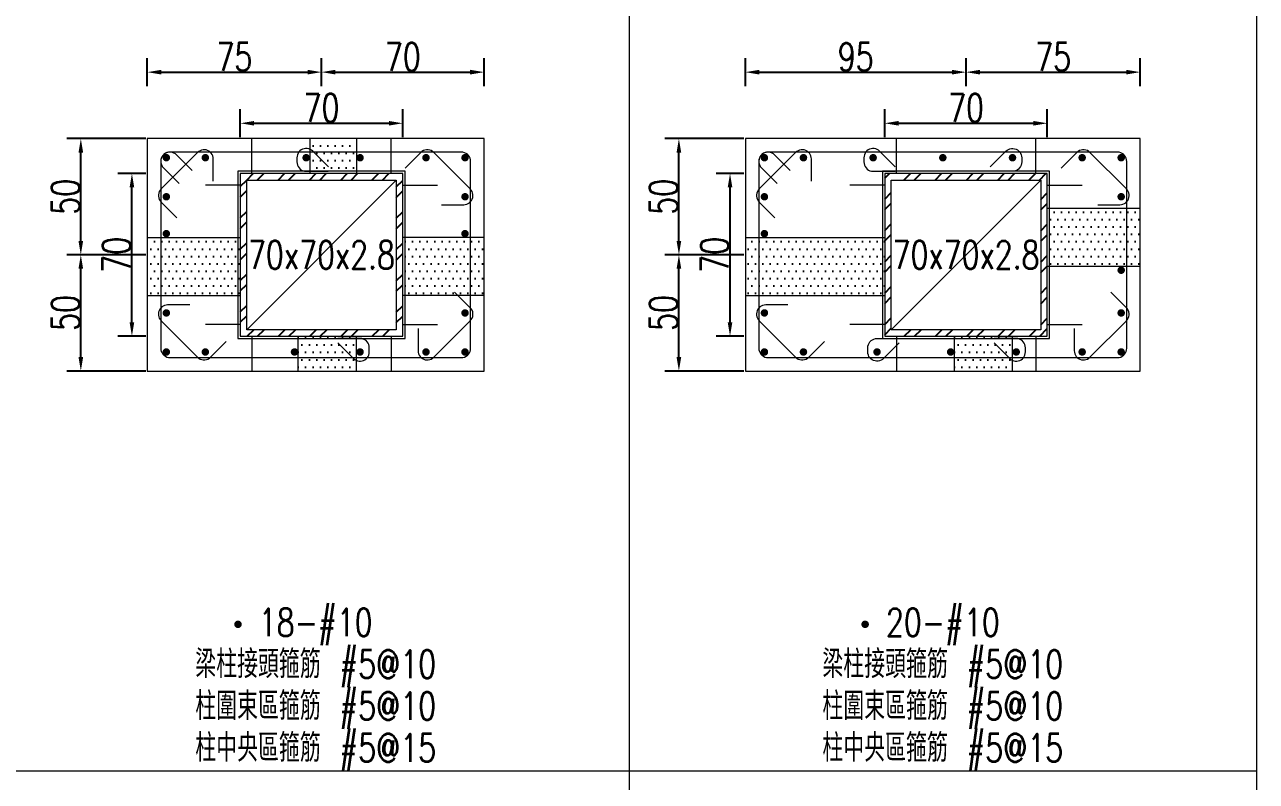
# Model space of a CAD drawing. Header units: millimetres. Extents: x 0 to 3905, y 0 to 8880.
# Drawn here: x 3375 to 3905, y 1231 to 1557 of the extents above; entities that cross this region are included whole.
import ezdxf
from ezdxf.enums import TextEntityAlignment as Align

# ---------------------------------------------------------------- set-up
doc = ezdxf.new("R2010")
doc.units = ezdxf.units.MM
doc.layers.get('DEFPOINTS').update_dxf_attribs({"color": 3})
for name, color, linetype in [('Hatch線', 6, 'Continuous'), ('TC-鋼粱', 132, 'Continuous'), ('主筋斷面', 2, 'Continuous'), ('文字-主筋根數', 7, 'Continuous'), ('文字-剪力筋 中央區', 7, 'Continuous'), ('文字-剪力筋-BC', 7, 'Continuous'), ('文字-剪力筋-圍束區', 7, 'Continuous'), ('文字-輔助字', 7, 'Continuous'), ('柱斷面線', 4, 'Continuous'), ('標註字', 4, 'Continuous'), ('箍筋線', 1, 'Continuous'), ('網格線', 7, 'Continuous'), ('鋼柱', 11, 'Continuous')]:
    doc.layers.add(name, color=color, linetype=linetype)
doc.styles.add('note', font='txt.shx', dxfattribs={"width": 0.75, "height": 12})
doc.styles.add('txt', font='txt.shx', dxfattribs={"height": 0.2, "bigfont": 'chineset.shx'})
doc.dimstyles.new('RCAD_DIM', dxfattribs={"dimtxt": 12, "dimasz": 6, "dimexe": 6, "dimexo": 0.625, "dimtad": 1, "dimdec": 0, "dimdsep": 46, "dimtxsty": 'note', "dimcen": 2.5, "dimclrd": 256, "dimclre": 256, "dimclrt": 256, "dimadec": 0, "dimazin": 0, "dimtfac": 1, "dimtmove": 0, "dimatfit": 3, "dimfxl": 0, "dimtolj": 1, "dimarcsym": 0})

# ---------------------------------------------------------------- blocks, each defined once
blk = doc.blocks.new('*D1884')
at = {"layer": 'DEFPOINTS', "color": 0}
for p in [(3537.5, 1514.62), (3467.5, 1508), (3537.5, 1508)]:
    blk.add_point(p, dxfattribs=at)
at = {"layer": '標註字', "lineweight": -2}
for p, q in [((3467.5, 1508.62), (3467.5, 1520.62)), ((3537.5, 1508.62), (3537.5, 1520.62)), ((3473.5, 1514.62), (3531.5, 1514.62))]:
    blk.add_line(p, q, dxfattribs=at)
at = {"layer": '標註字'}
for points in [[(3473.5, 1515.62), (3473.5, 1513.62), (3467.5, 1514.62)], [(3531.5, 1513.62), (3531.5, 1515.62), (3537.5, 1514.62)]]:
    blk.add_solid(points, dxfattribs=at)
at = {"layer": '標註字', "insert": (3502.5, 1521.25), "char_height": 12, "attachment_point": 5, "style": 'note'}
blk.add_mtext('\\A1;70', dxfattribs=at)
blk = doc.blocks.new('*D1885')
at = {"layer": 'DEFPOINTS', "color": 0}
for p in [(3420.88, 1493), (3427.5, 1493), (3427.5, 1423)]:
    blk.add_point(p, dxfattribs=at)
at = {"layer": '標註字', "lineweight": -2}
for p, q in [((3426.88, 1493), (3414.88, 1493)), ((3420.88, 1429), (3420.88, 1487)), ((3426.88, 1423), (3414.88, 1423))]:
    blk.add_line(p, q, dxfattribs=at)
at = {"layer": '標註字'}
for points in [[(3421.88, 1487), (3419.88, 1487), (3420.88, 1493)], [(3419.88, 1429), (3421.88, 1429), (3420.88, 1423)]]:
    blk.add_solid(points, dxfattribs=at)
at = {"layer": '標註字', "insert": (3414.25, 1458), "char_height": 12, "attachment_point": 5, "rotation": 90, "style": 'note'}
blk.add_mtext('\\A1;70', dxfattribs=at)
blk = doc.blocks.new('*D1886')
at = {"layer": 'DEFPOINTS', "color": 0}
for p in [(3502.5, 1536.62), (3427.5, 1530), (3502.5, 1530)]:
    blk.add_point(p, dxfattribs=at)
at = {"layer": '標註字', "lineweight": -2}
for p, q in [((3427.5, 1530.62), (3427.5, 1542.62)), ((3502.5, 1530.62), (3502.5, 1542.62)), ((3433.5, 1536.62), (3496.5, 1536.62))]:
    blk.add_line(p, q, dxfattribs=at)
at = {"layer": '標註字'}
for points in [[(3433.5, 1537.62), (3433.5, 1535.62), (3427.5, 1536.62)], [(3496.5, 1535.62), (3496.5, 1537.62), (3502.5, 1536.62)]]:
    blk.add_solid(points, dxfattribs=at)
at = {"layer": '標註字', "insert": (3465, 1543.25), "char_height": 12, "attachment_point": 5, "style": 'note'}
blk.add_mtext('\\A1;75', dxfattribs=at)
blk = doc.blocks.new('*D1887')
at = {"layer": 'DEFPOINTS', "color": 0}
for p in [(3572.5, 1536.62), (3502.5, 1530), (3572.5, 1530)]:
    blk.add_point(p, dxfattribs=at)
at = {"layer": '標註字', "lineweight": -2}
for p, q in [((3502.5, 1530.62), (3502.5, 1542.62)), ((3572.5, 1530.62), (3572.5, 1542.62)), ((3508.5, 1536.62), (3566.5, 1536.62))]:
    blk.add_line(p, q, dxfattribs=at)
at = {"layer": '標註字'}
for points in [[(3508.5, 1537.62), (3508.5, 1535.62), (3502.5, 1536.62)], [(3566.5, 1535.62), (3566.5, 1537.62), (3572.5, 1536.62)]]:
    blk.add_solid(points, dxfattribs=at)
at = {"layer": '標註字', "insert": (3537.5, 1543.25), "char_height": 12, "attachment_point": 5, "style": 'note'}
blk.add_mtext('\\A1;70', dxfattribs=at)
blk = doc.blocks.new('*D1888')
at = {"layer": 'DEFPOINTS', "color": 0}
for p in [(3398.88, 1458), (3427.5, 1458), (3427.5, 1408)]:
    blk.add_point(p, dxfattribs=at)
at = {"layer": '標註字', "lineweight": -2}
for p, q in [((3426.88, 1458), (3392.88, 1458)), ((3398.88, 1414), (3398.88, 1452)), ((3426.88, 1408), (3392.88, 1408))]:
    blk.add_line(p, q, dxfattribs=at)
at = {"layer": '標註字'}
for points in [[(3399.88, 1452), (3397.88, 1452), (3398.88, 1458)], [(3397.88, 1414), (3399.88, 1414), (3398.88, 1408)]]:
    blk.add_solid(points, dxfattribs=at)
at = {"layer": '標註字', "insert": (3392.25, 1433), "char_height": 12, "attachment_point": 5, "rotation": 90, "style": 'note'}
blk.add_mtext('\\A1;50', dxfattribs=at)
blk = doc.blocks.new('*D1889')
at = {"layer": 'DEFPOINTS', "color": 0}
for p in [(3398.88, 1508), (3427.5, 1508), (3427.5, 1458)]:
    blk.add_point(p, dxfattribs=at)
at = {"layer": '標註字', "lineweight": -2}
for p, q in [((3426.88, 1508), (3392.88, 1508)), ((3398.88, 1464), (3398.88, 1502)), ((3426.88, 1458), (3392.88, 1458))]:
    blk.add_line(p, q, dxfattribs=at)
at = {"layer": '標註字'}
for points in [[(3399.88, 1502), (3397.88, 1502), (3398.88, 1508)], [(3397.88, 1464), (3399.88, 1464), (3398.88, 1458)]]:
    blk.add_solid(points, dxfattribs=at)
at = {"layer": '標註字', "insert": (3392.25, 1483), "char_height": 12, "attachment_point": 5, "rotation": 90, "style": 'note'}
blk.add_mtext('\\A1;50', dxfattribs=at)
blk = doc.blocks.new('Circle_Filled')
at = {"const_width": 0.5}
blk.add_lwpolyline([(-0.25, 0, 1), (0.25, 0, 1)], format="xyb", close=True, dxfattribs=at)
blk = doc.blocks.new('*D2016')
at = {"layer": 'DEFPOINTS', "color": 0}
for p in [(3815, 1514.62), (3745, 1508), (3815, 1508)]:
    blk.add_point(p, dxfattribs=at)
at = {"layer": '標註字', "lineweight": -2}
for p, q in [((3745, 1508.62), (3745, 1520.62)), ((3815, 1508.62), (3815, 1520.62)), ((3751, 1514.62), (3809, 1514.62))]:
    blk.add_line(p, q, dxfattribs=at)
at = {"layer": '標註字'}
for points in [[(3751, 1515.62), (3751, 1513.62), (3745, 1514.62)], [(3809, 1513.62), (3809, 1515.62), (3815, 1514.62)]]:
    blk.add_solid(points, dxfattribs=at)
at = {"layer": '標註字', "insert": (3780, 1521.25), "char_height": 12, "attachment_point": 5, "style": 'note'}
blk.add_mtext('\\A1;70', dxfattribs=at)
blk = doc.blocks.new('*D2017')
at = {"layer": 'DEFPOINTS', "color": 0}
for p in [(3678.38, 1493), (3685, 1493), (3685, 1423)]:
    blk.add_point(p, dxfattribs=at)
at = {"layer": '標註字', "lineweight": -2}
for p, q in [((3684.38, 1493), (3672.38, 1493)), ((3678.38, 1429), (3678.38, 1487)), ((3684.38, 1423), (3672.38, 1423))]:
    blk.add_line(p, q, dxfattribs=at)
at = {"layer": '標註字'}
for points in [[(3679.38, 1487), (3677.38, 1487), (3678.38, 1493)], [(3677.38, 1429), (3679.38, 1429), (3678.38, 1423)]]:
    blk.add_solid(points, dxfattribs=at)
at = {"layer": '標註字', "insert": (3671.75, 1458), "char_height": 12, "attachment_point": 5, "rotation": 90, "style": 'note'}
blk.add_mtext('\\A1;70', dxfattribs=at)
blk = doc.blocks.new('*D2018')
at = {"layer": 'DEFPOINTS', "color": 0}
for p in [(3780, 1536.62), (3685, 1530), (3780, 1530)]:
    blk.add_point(p, dxfattribs=at)
at = {"layer": '標註字', "lineweight": -2}
for p, q in [((3685, 1530.62), (3685, 1542.62)), ((3780, 1530.62), (3780, 1542.62)), ((3691, 1536.62), (3774, 1536.62))]:
    blk.add_line(p, q, dxfattribs=at)
at = {"layer": '標註字'}
for points in [[(3691, 1537.62), (3691, 1535.62), (3685, 1536.62)], [(3774, 1535.62), (3774, 1537.62), (3780, 1536.62)]]:
    blk.add_solid(points, dxfattribs=at)
at = {"layer": '標註字', "insert": (3732.5, 1543.25), "char_height": 12, "attachment_point": 5, "style": 'note'}
blk.add_mtext('\\A1;95', dxfattribs=at)
blk = doc.blocks.new('*D2019')
at = {"layer": 'DEFPOINTS', "color": 0}
for p in [(3855, 1536.62), (3780, 1530), (3855, 1530)]:
    blk.add_point(p, dxfattribs=at)
at = {"layer": '標註字', "lineweight": -2}
for p, q in [((3780, 1530.62), (3780, 1542.62)), ((3855, 1530.62), (3855, 1542.62)), ((3786, 1536.62), (3849, 1536.62))]:
    blk.add_line(p, q, dxfattribs=at)
at = {"layer": '標註字'}
for points in [[(3786, 1537.62), (3786, 1535.62), (3780, 1536.62)], [(3849, 1535.62), (3849, 1537.62), (3855, 1536.62)]]:
    blk.add_solid(points, dxfattribs=at)
at = {"layer": '標註字', "insert": (3817.5, 1543.25), "char_height": 12, "attachment_point": 5, "style": 'note'}
blk.add_mtext('\\A1;75', dxfattribs=at)
blk = doc.blocks.new('*D2020')
at = {"layer": 'DEFPOINTS', "color": 0}
for p in [(3656.38, 1458), (3685, 1458), (3685, 1408)]:
    blk.add_point(p, dxfattribs=at)
at = {"layer": '標註字', "lineweight": -2}
for p, q in [((3684.38, 1458), (3650.38, 1458)), ((3656.38, 1414), (3656.38, 1452)), ((3684.38, 1408), (3650.38, 1408))]:
    blk.add_line(p, q, dxfattribs=at)
at = {"layer": '標註字'}
for points in [[(3657.38, 1452), (3655.38, 1452), (3656.38, 1458)], [(3655.38, 1414), (3657.38, 1414), (3656.38, 1408)]]:
    blk.add_solid(points, dxfattribs=at)
at = {"layer": '標註字', "insert": (3649.75, 1433), "char_height": 12, "attachment_point": 5, "rotation": 90, "style": 'note'}
blk.add_mtext('\\A1;50', dxfattribs=at)
blk = doc.blocks.new('*D2021')
at = {"layer": 'DEFPOINTS', "color": 0}
for p in [(3656.38, 1508), (3685, 1508), (3685, 1458)]:
    blk.add_point(p, dxfattribs=at)
at = {"layer": '標註字', "lineweight": -2}
for p, q in [((3684.38, 1508), (3650.38, 1508)), ((3656.38, 1464), (3656.38, 1502)), ((3684.38, 1458), (3650.38, 1458))]:
    blk.add_line(p, q, dxfattribs=at)
at = {"layer": '標註字'}
for points in [[(3657.38, 1502), (3655.38, 1502), (3656.38, 1508)], [(3655.38, 1464), (3657.38, 1464), (3656.38, 1458)]]:
    blk.add_solid(points, dxfattribs=at)
at = {"layer": '標註字', "insert": (3649.75, 1483), "char_height": 12, "attachment_point": 5, "rotation": 90, "style": 'note'}
blk.add_mtext('\\A1;50', dxfattribs=at)

msp = doc.modelspace()

# ---------------------------------------------------------------- hatches: boundary and pattern name
at = {"layer": 'Hatch線'}
h = msp.add_hatch(dxfattribs=at)
h.set_pattern_fill('ANSI32', color=256, style=0)
h.paths.add_polyline_path([(3467.5, 1423), (3537.5, 1423), (3537.5, 1493), (3467.5, 1493)], flags=17)
h.paths.add_polyline_path([(3470.3, 1425.8), (3470.3, 1490.2), (3534.7, 1490.2), (3534.7, 1425.8)])
h = msp.add_hatch(dxfattribs=at)
h.set_pattern_fill('ANSI32', color=256, style=0)
h.paths.add_polyline_path([(3745, 1423), (3815, 1423), (3815, 1493), (3745, 1493)], flags=17)
h.paths.add_polyline_path([(3747.8, 1425.8), (3747.8, 1490.2), (3812.2, 1490.2), (3812.2, 1425.8)])
at = {"layer": 'TC-鋼粱'}
h = msp.add_hatch(dxfattribs=at)
h.set_pattern_fill('DOTS', color=256, scale=2, style=0)
h.paths.add_polyline_path([(3517.5, 1508), (3497.5, 1508), (3497.5, 1493), (3517.5, 1493)], flags=17)
h = msp.add_hatch(dxfattribs=at)
h.set_pattern_fill('DOTS', color=256, scale=2, style=0)
h.paths.add_polyline_path([(3855, 1453), (3855, 1478), (3815, 1478), (3815, 1453)], flags=17)
h = msp.add_hatch(dxfattribs=at)
h.set_pattern_fill('DOTS', color=256, scale=2, style=0)
h.paths.add_polyline_path([(3427.5, 1465.5), (3427.5, 1440.5), (3467.5, 1440.5), (3467.5, 1465.5)], flags=17)
h = msp.add_hatch(dxfattribs=at)
h.set_pattern_fill('DOTS', color=256, scale=2, style=0)
h.paths.add_polyline_path([(3572.5, 1440.5), (3572.5, 1465.5), (3537.5, 1465.5), (3537.5, 1440.5)], flags=17)
h = msp.add_hatch(dxfattribs=at)
h.set_pattern_fill('DOTS', color=256, scale=2, style=0)
h.paths.add_polyline_path([(3685, 1465.5), (3685, 1440.5), (3745, 1440.5), (3745, 1465.5)], flags=17)
h = msp.add_hatch(dxfattribs=at)
h.set_pattern_fill('DOTS', color=256, scale=2, style=0)
h.paths.add_polyline_path([(3492.5, 1408), (3517.5, 1408), (3517.5, 1423), (3492.5, 1423)], flags=17)
h = msp.add_hatch(dxfattribs=at)
h.set_pattern_fill('DOTS', color=256, scale=2, style=0)
h.paths.add_polyline_path([(3775, 1408), (3800, 1408), (3800, 1423), (3775, 1423)], flags=17)

# ---------------------------------------------------------------- linework, layer by layer
at = {"layer": 'DEFPOINTS', "lineweight": 5}
for points in [[(3472.5, 1493), (3472.5, 1508)], [(3532.5, 1493), (3532.5, 1508)], [(3750, 1493), (3750, 1508)], [(3810, 1493), (3810, 1508)], [(3467.5, 1422), (3538.5, 1422), (3538.5, 1494), (3466.5, 1494), (3466.5, 1422), (3467.5, 1422)], [(3470.3, 1425.8), (3534.7, 1490.2)], [(3745, 1422), (3816, 1422), (3816, 1494), (3744, 1494), (3744, 1422), (3745, 1422)], [(3747.8, 1425.8), (3812.2, 1490.2)], [(3467.5, 1488), (3452.5, 1488)], [(3537.5, 1488), (3552.5, 1488)], [(3745, 1488), (3730, 1488)], [(3815, 1488), (3830, 1488)], [(3467.5, 1428), (3452.5, 1428)], [(3537.5, 1428), (3552.5, 1428)], [(3745, 1428), (3730, 1428)], [(3815, 1428), (3830, 1428)], [(3472.5, 1423), (3472.5, 1408)], [(3532.5, 1423), (3532.5, 1408)], [(3750, 1423), (3750, 1408)], [(3810, 1423), (3810, 1408)]]:
    msp.add_lwpolyline(points, dxfattribs=at)
at = {"layer": 'TC-鋼粱', "lineweight": 5}
for points in [[(3497.5, 1508), (3497.5, 1493)], [(3517.5, 1508), (3517.5, 1493)], [(3855, 1478), (3815, 1478)], [(3427.5, 1465.5), (3467.5, 1465.5)], [(3572.5, 1465.5), (3537.5, 1465.5)], [(3685, 1465.5), (3745, 1465.5)], [(3855, 1453), (3815, 1453)], [(3427.5, 1440.5), (3467.5, 1440.5)], [(3572.5, 1440.5), (3537.5, 1440.5)], [(3685, 1440.5), (3745, 1440.5)], [(3492.5, 1408), (3492.5, 1423)], [(3517.5, 1408), (3517.5, 1423)], [(3775, 1408), (3775, 1423)], [(3800, 1408), (3800, 1423)]]:
    msp.add_lwpolyline(points, dxfattribs=at)
at = {"layer": '柱斷面線', "lineweight": 5}
for points in [[(3427.5, 1408), (3572.5, 1408), (3572.5, 1508), (3427.5, 1508), (3427.5, 1408)], [(3685, 1408), (3855, 1408), (3855, 1508), (3685, 1508), (3685, 1408)]]:
    msp.add_lwpolyline(points, dxfattribs=at)
at = {"layer": '箍筋線', "lineweight": 5}
for points in [[(3455.93, 1489.71), (3455.93, 1499.25), (3455.87, 1499.92), (3455.7, 1500.56), (3455.43, 1501.17), (3455.06, 1501.73), (3454.6, 1502.22), (3454.07, 1502.62), (3453.47, 1502.92), (3452.84, 1503.13), (3452.17, 1503.22), (3451.51, 1503.2), (3450.85, 1503.07), (3450.23, 1502.83), (3449.65, 1502.49), (3449.14, 1502.06), (3433.44, 1486.36), (3432.99, 1485.83), (3432.65, 1485.23), (3432.41, 1484.58), (3432.29, 1483.89), (3432.29, 1483.2), (3432.41, 1482.52), (3432.65, 1481.87), (3432.99, 1481.27), (3433.44, 1480.74), (3440.18, 1473.99)], [(3446.83, 1494.29), (3440.08, 1501.04), (3439.57, 1501.47), (3438.99, 1501.81), (3438.37, 1502.05), (3437.72, 1502.18), (3437.05, 1502.2), (3436.39, 1502.11), (3435.75, 1501.9), (3435.16, 1501.6), (3434.62, 1501.19), (3434.16, 1500.71), (3433.79, 1500.15), (3433.52, 1499.54), (3433.35, 1498.9), (3433.29, 1498.23), (3433.29, 1417.77), (3433.36, 1417.08), (3433.53, 1416.41), (3433.83, 1415.78), (3434.22, 1415.21), (3434.71, 1414.72), (3435.28, 1414.33), (3435.91, 1414.03), (3436.58, 1413.86), (3437.27, 1413.79), (3562.73, 1413.79), (3563.42, 1413.86), (3564.09, 1414.03), (3564.72, 1414.33), (3565.29, 1414.72), (3565.78, 1415.21), (3566.17, 1415.78), (3566.47, 1416.41), (3566.64, 1417.08), (3566.71, 1417.77), (3566.71, 1498.23), (3566.64, 1498.92), (3566.47, 1499.59), (3566.17, 1500.22), (3565.78, 1500.79), (3565.29, 1501.28), (3564.72, 1501.67), (3564.09, 1501.97), (3563.42, 1502.14), (3562.73, 1502.21), (3437.27, 1502.21), (3436.6, 1502.15), (3435.96, 1501.98), (3435.35, 1501.71), (3434.79, 1501.34), (3434.31, 1500.88), (3433.9, 1500.34), (3433.6, 1499.75), (3433.39, 1499.11), (3433.3, 1498.45), (3433.32, 1497.78), (3433.45, 1497.13), (3433.69, 1496.51), (3434.03, 1495.93), (3434.46, 1495.42), (3441.21, 1488.67)], [(3505.45, 1495.86), (3498.7, 1502.61), (3498.19, 1503.04), (3497.62, 1503.38), (3496.99, 1503.62), (3496.34, 1503.75), (3495.67, 1503.77), (3495.01, 1503.68), (3494.37, 1503.47), (3493.78, 1503.17), (3493.24, 1502.77), (3492.78, 1502.28), (3492.41, 1501.72), (3492.14, 1501.11), (3491.97, 1500.47), (3491.92, 1499.8), (3491.92, 1497.96), (3491.98, 1497.27), (3492.15, 1496.6), (3492.45, 1495.97), (3492.84, 1495.4), (3493.33, 1494.91), (3493.9, 1494.51), (3494.53, 1494.22), (3495.2, 1494.04), (3495.89, 1493.98), (3505.43, 1493.98)], [(3554.21, 1479.57), (3563.75, 1479.57), (3564.42, 1479.63), (3565.06, 1479.8), (3565.67, 1480.07), (3566.23, 1480.44), (3566.72, 1480.9), (3567.12, 1481.43), (3567.42, 1482.03), (3567.63, 1482.66), (3567.72, 1483.33), (3567.7, 1483.99), (3567.57, 1484.65), (3567.33, 1485.27), (3566.99, 1485.85), (3566.56, 1486.36), (3550.86, 1502.06), (3550.33, 1502.51), (3549.73, 1502.85), (3549.08, 1503.09), (3548.39, 1503.21), (3547.7, 1503.21), (3547.02, 1503.09), (3546.37, 1502.85), (3545.77, 1502.51), (3545.24, 1502.06), (3538.49, 1495.32)], [(3713.43, 1489.71), (3713.43, 1499.25), (3713.37, 1499.92), (3713.2, 1500.56), (3712.93, 1501.17), (3712.56, 1501.73), (3712.1, 1502.22), (3711.57, 1502.62), (3710.97, 1502.92), (3710.34, 1503.13), (3709.67, 1503.22), (3709.01, 1503.2), (3708.35, 1503.07), (3707.73, 1502.83), (3707.15, 1502.49), (3706.64, 1502.06), (3690.94, 1486.36), (3690.49, 1485.83), (3690.15, 1485.23), (3689.91, 1484.58), (3689.79, 1483.89), (3689.79, 1483.2), (3689.91, 1482.52), (3690.15, 1481.87), (3690.49, 1481.27), (3690.94, 1480.74), (3697.68, 1473.99)], [(3704.33, 1494.29), (3697.58, 1501.04), (3697.07, 1501.47), (3696.49, 1501.81), (3695.87, 1502.05), (3695.22, 1502.18), (3694.55, 1502.2), (3693.89, 1502.11), (3693.25, 1501.9), (3692.66, 1501.6), (3692.12, 1501.19), (3691.66, 1500.71), (3691.29, 1500.15), (3691.02, 1499.54), (3690.85, 1498.9), (3690.79, 1498.23), (3690.79, 1417.77), (3690.86, 1417.08), (3691.03, 1416.41), (3691.33, 1415.78), (3691.72, 1415.21), (3692.21, 1414.72), (3692.78, 1414.33), (3693.41, 1414.03), (3694.08, 1413.86), (3694.77, 1413.79), (3845.23, 1413.79), (3845.92, 1413.86), (3846.59, 1414.03), (3847.22, 1414.33), (3847.79, 1414.72), (3848.28, 1415.21), (3848.67, 1415.78), (3848.97, 1416.41), (3849.14, 1417.08), (3849.21, 1417.77), (3849.21, 1498.23), (3849.14, 1498.92), (3848.97, 1499.59), (3848.67, 1500.22), (3848.28, 1500.79), (3847.79, 1501.28), (3847.22, 1501.67), (3846.59, 1501.97), (3845.92, 1502.14), (3845.23, 1502.21), (3694.77, 1502.21), (3694.1, 1502.15), (3693.46, 1501.98), (3692.85, 1501.71), (3692.29, 1501.34), (3691.81, 1500.88), (3691.4, 1500.34), (3691.1, 1499.75), (3690.89, 1499.11), (3690.8, 1498.45), (3690.82, 1497.78), (3690.95, 1497.13), (3691.19, 1496.51), (3691.53, 1495.93), (3691.96, 1495.42), (3698.71, 1488.67)], [(3749.56, 1495.86), (3742.81, 1502.61), (3742.3, 1503.04), (3741.73, 1503.38), (3741.1, 1503.62), (3740.45, 1503.75), (3739.78, 1503.77), (3739.12, 1503.68), (3738.48, 1503.47), (3737.89, 1503.17), (3737.35, 1502.77), (3736.89, 1502.28), (3736.52, 1501.72), (3736.25, 1501.11), (3736.08, 1500.47), (3736.03, 1499.8), (3736.03, 1497.96), (3736.09, 1497.27), (3736.26, 1496.6), (3736.56, 1495.97), (3736.95, 1495.4), (3737.44, 1494.91), (3738.01, 1494.51), (3738.64, 1494.22), (3739.31, 1494.04), (3740, 1493.98), (3749.54, 1493.98)], [(3790.44, 1495.86), (3797.19, 1502.61), (3797.7, 1503.04), (3798.27, 1503.38), (3798.9, 1503.62), (3799.55, 1503.75), (3800.22, 1503.77), (3800.88, 1503.68), (3801.52, 1503.47), (3802.11, 1503.17), (3802.65, 1502.77), (3803.11, 1502.28), (3803.48, 1501.72), (3803.75, 1501.11), (3803.92, 1500.47), (3803.97, 1499.8), (3803.97, 1497.96), (3803.91, 1497.27), (3803.74, 1496.6), (3803.44, 1495.97), (3803.05, 1495.4), (3802.56, 1494.91), (3801.99, 1494.51), (3801.36, 1494.22), (3800.69, 1494.04), (3800, 1493.98), (3790.46, 1493.98)], [(3836.71, 1479.57), (3846.25, 1479.57), (3846.92, 1479.63), (3847.56, 1479.8), (3848.17, 1480.07), (3848.73, 1480.44), (3849.22, 1480.9), (3849.62, 1481.43), (3849.92, 1482.03), (3850.13, 1482.66), (3850.22, 1483.33), (3850.2, 1483.99), (3850.07, 1484.65), (3849.83, 1485.27), (3849.49, 1485.85), (3849.06, 1486.36), (3833.36, 1502.06), (3832.83, 1502.51), (3832.23, 1502.85), (3831.58, 1503.09), (3830.89, 1503.21), (3830.2, 1503.21), (3829.52, 1503.09), (3828.87, 1502.85), (3828.27, 1502.51), (3827.74, 1502.06), (3820.99, 1495.32)], [(3544.07, 1426.29), (3544.07, 1416.75), (3544.13, 1416.08), (3544.3, 1415.44), (3544.57, 1414.83), (3544.94, 1414.27), (3545.4, 1413.78), (3545.93, 1413.38), (3546.53, 1413.08), (3547.16, 1412.87), (3547.83, 1412.78), (3548.49, 1412.8), (3549.15, 1412.93), (3549.77, 1413.17), (3550.35, 1413.51), (3550.86, 1413.94), (3566.56, 1429.64), (3567.01, 1430.17), (3567.35, 1430.77), (3567.59, 1431.42), (3567.71, 1432.11), (3567.71, 1432.8), (3567.59, 1433.48), (3567.35, 1434.13), (3567.01, 1434.73), (3566.56, 1435.26), (3559.82, 1442.01)], [(3826.57, 1426.29), (3826.57, 1416.75), (3826.63, 1416.08), (3826.8, 1415.44), (3827.07, 1414.83), (3827.44, 1414.27), (3827.9, 1413.78), (3828.43, 1413.38), (3829.03, 1413.08), (3829.66, 1412.87), (3830.33, 1412.78), (3830.99, 1412.8), (3831.65, 1412.93), (3832.27, 1413.17), (3832.85, 1413.51), (3833.36, 1413.94), (3849.06, 1429.64), (3849.51, 1430.17), (3849.85, 1430.77), (3850.09, 1431.42), (3850.21, 1432.11), (3850.21, 1432.8), (3850.09, 1433.48), (3849.85, 1434.13), (3849.51, 1434.73), (3849.06, 1435.26), (3842.32, 1442.01)], [(3445.79, 1436.43), (3436.25, 1436.43), (3435.58, 1436.37), (3434.94, 1436.2), (3434.33, 1435.93), (3433.77, 1435.56), (3433.28, 1435.1), (3432.88, 1434.57), (3432.58, 1433.97), (3432.37, 1433.34), (3432.28, 1432.67), (3432.3, 1432.01), (3432.43, 1431.35), (3432.67, 1430.73), (3433.01, 1430.15), (3433.44, 1429.64), (3449.14, 1413.94), (3449.67, 1413.49), (3450.27, 1413.15), (3450.92, 1412.91), (3451.61, 1412.79), (3452.3, 1412.79), (3452.98, 1412.91), (3453.63, 1413.15), (3454.23, 1413.49), (3454.76, 1413.94), (3461.51, 1420.68)], [(3703.29, 1436.43), (3693.75, 1436.43), (3693.08, 1436.37), (3692.44, 1436.2), (3691.83, 1435.93), (3691.27, 1435.56), (3690.78, 1435.1), (3690.38, 1434.57), (3690.08, 1433.97), (3689.87, 1433.34), (3689.78, 1432.67), (3689.8, 1432.01), (3689.93, 1431.35), (3690.17, 1430.73), (3690.51, 1430.15), (3690.94, 1429.64), (3706.64, 1413.94), (3707.17, 1413.49), (3707.77, 1413.15), (3708.42, 1412.91), (3709.11, 1412.79), (3709.8, 1412.79), (3710.48, 1412.91), (3711.13, 1413.15), (3711.73, 1413.49), (3712.26, 1413.94), (3719.01, 1420.68)], [(3509.55, 1420.14), (3516.3, 1413.39), (3516.81, 1412.96), (3517.38, 1412.62), (3518.01, 1412.38), (3518.66, 1412.25), (3519.33, 1412.23), (3519.99, 1412.32), (3520.63, 1412.53), (3521.22, 1412.83), (3521.76, 1413.23), (3522.22, 1413.72), (3522.59, 1414.28), (3522.86, 1414.89), (3523.03, 1415.53), (3523.08, 1416.2), (3523.08, 1418.04), (3523.02, 1418.73), (3522.85, 1419.4), (3522.55, 1420.03), (3522.15, 1420.6), (3521.67, 1421.09), (3521.1, 1421.49), (3520.47, 1421.78), (3519.8, 1421.96), (3519.11, 1422.02), (3509.57, 1422.02)], [(3751.25, 1420.14), (3744.51, 1413.39), (3744, 1412.96), (3743.42, 1412.62), (3742.8, 1412.38), (3742.14, 1412.25), (3741.47, 1412.23), (3740.81, 1412.32), (3740.17, 1412.53), (3739.58, 1412.83), (3739.05, 1413.23), (3738.59, 1413.72), (3738.22, 1414.28), (3737.94, 1414.89), (3737.78, 1415.53), (3737.72, 1416.2), (3737.72, 1418.04), (3737.78, 1418.73), (3737.96, 1419.4), (3738.25, 1420.03), (3738.65, 1420.6), (3739.14, 1421.09), (3739.71, 1421.49), (3740.34, 1421.78), (3741, 1421.96), (3741.69, 1422.02), (3751.23, 1422.02)], [(3792.05, 1420.14), (3798.8, 1413.39), (3799.31, 1412.96), (3799.88, 1412.62), (3800.51, 1412.38), (3801.16, 1412.25), (3801.83, 1412.23), (3802.49, 1412.32), (3803.13, 1412.53), (3803.72, 1412.83), (3804.26, 1413.23), (3804.72, 1413.72), (3805.09, 1414.28), (3805.36, 1414.89), (3805.53, 1415.53), (3805.58, 1416.2), (3805.58, 1418.04), (3805.52, 1418.73), (3805.35, 1419.4), (3805.05, 1420.03), (3804.65, 1420.6), (3804.17, 1421.09), (3803.6, 1421.49), (3802.97, 1421.78), (3802.3, 1421.96), (3801.61, 1422.02), (3792.07, 1422.02)]]:
    msp.add_lwpolyline(points, dxfattribs=at)
at = {"layer": '網格線', "lineweight": 5}
for points in [[(3635, 1608), (3635, 1236)], [(3905, 1608), (3905, 1236)], [(3365, 1236), (3635, 1236)], [(3635, 1236), (3905, 1236)], [(3635, 1236), (3635, 1206)], [(3905, 1236), (3905, 1206)]]:
    msp.add_lwpolyline(points, dxfattribs=at)
at = {"layer": '鋼柱', "lineweight": 5}
for points in [[(3467.5, 1423), (3537.5, 1423), (3537.5, 1493), (3467.5, 1493), (3467.5, 1423)], [(3470.3, 1425.8), (3470.3, 1490.2), (3534.7, 1490.2), (3534.7, 1425.8), (3470.3, 1425.8)], [(3745, 1423), (3815, 1423), (3815, 1493), (3745, 1493), (3745, 1423)], [(3747.8, 1425.8), (3747.8, 1490.2), (3812.2, 1490.2), (3812.2, 1425.8), (3747.8, 1425.8)]]:
    msp.add_lwpolyline(points, dxfattribs=at)

# ---------------------------------------------------------------- block references
at = {"layer": '主筋斷面', "lineweight": 5, "xscale": 3.220000028610229, "yscale": 3.220000028610229}
for p in [(3435.7, 1499.8), (3452.5, 1499.8), (3495.89, 1499.8), (3519.11, 1499.8), (3547.5, 1499.8), (3564.3, 1499.8), (3693.2, 1499.8), (3710, 1499.8), (3740, 1499.8), (3770, 1499.8), (3800, 1499.8), (3830, 1499.8), (3846.8, 1499.8), (3435.7, 1483), (3564.3, 1483), (3693.2, 1483), (3846.8, 1483), (3435.7, 1467.11), (3564.3, 1467.11), (3693.2, 1467.11), (3846.8, 1451.39), (3435.7, 1433), (3564.3, 1433), (3693.2, 1433), (3846.8, 1433), (3435.7, 1416.2), (3452.5, 1416.2), (3490.89, 1416.2), (3519.11, 1416.2), (3547.5, 1416.2), (3564.3, 1416.2), (3693.2, 1416.2), (3710, 1416.2), (3741.69, 1416.2), (3773.39, 1416.2), (3801.61, 1416.2), (3830, 1416.2), (3846.8, 1416.2), (3466.56, 1299), (3736.56, 1299)]:
    msp.add_blockref('Circle_Filled', p, dxfattribs=at)

# ---------------------------------------------------------------- texts
at = {"layer": '文字-主筋根數', "style": 'txt', "width": 0.75}
for s, p in [('18-#10', (3500, 1299)), ('20-#10', (3770, 1299))]:
    msp.add_text(s, height=12, dxfattribs=at).set_placement(p, align=Align.MIDDLE)
at = {"layer": '文字-剪力筋 中央區', "style": 'txt', "width": 0.75}
for p in [(3500, 1245), (3770, 1245)]:
    msp.add_text('柱中央區箍筋 #5@15', height=12, dxfattribs=at).set_placement(p, align=Align.MIDDLE)
at = {"layer": '文字-剪力筋-BC', "style": 'txt', "width": 0.75}
for p in [(3500, 1281), (3770, 1281)]:
    msp.add_text('梁柱接頭箍筋 #5@10', height=12, dxfattribs=at).set_placement(p, align=Align.MIDDLE)
at = {"layer": '文字-剪力筋-圍束區', "style": 'txt', "width": 0.75}
for p in [(3500, 1263), (3770, 1263)]:
    msp.add_text('柱圍束區箍筋 #5@10', height=12, dxfattribs=at).set_placement(p, align=Align.MIDDLE)
at = {"layer": '文字-輔助字', "style": 'txt', "width": 0.75}
for p in [(3502.5, 1458), (3780, 1458)]:
    msp.add_text('70x70x2.8', height=12, dxfattribs=at).set_placement(p, align=Align.MIDDLE)

# ---------------------------------------------------------------- dimensions: what is measured, and where the dimension line sits
at = {"layer": '標註字'}
for base, p1, p2, picture, middle in [((3502.5, 1536.62), (3427.5, 1530), (3502.5, 1530), '*D1886', (3465, 1543.25)), ((3572.5, 1536.62), (3502.5, 1530), (3572.5, 1530), '*D1887', (3537.5, 1543.25)), ((3780, 1536.62), (3685, 1530), (3780, 1530), '*D2018', (3732.5, 1543.25)), ((3855, 1536.62), (3780, 1530), (3855, 1530), '*D2019', (3817.5, 1543.25)), ((3537.5, 1514.62), (3467.5, 1508), (3537.5, 1508), '*D1884', (3502.5, 1521.25)), ((3815, 1514.62), (3745, 1508), (3815, 1508), '*D2016', (3780, 1521.25))]:
    dim = msp.add_linear_dim(base=base, p1=p1, p2=p2, dimstyle='RCAD_DIM', dxfattribs=at)
    dim.commit()
    dim.dimension.update_dxf_attribs({"geometry": picture, "text_midpoint": middle})
for base, p1, p2, picture, middle in [((3398.88, 1508), (3427.5, 1458), (3427.5, 1508), '*D1889', (3392.25, 1483)), ((3656.38, 1508), (3685, 1458), (3685, 1508), '*D2021', (3649.75, 1483)), ((3420.88, 1493), (3427.5, 1423), (3427.5, 1493), '*D1885', (3414.25, 1458)), ((3678.38, 1493), (3685, 1423), (3685, 1493), '*D2017', (3671.75, 1458)), ((3398.88, 1458), (3427.5, 1408), (3427.5, 1458), '*D1888', (3392.25, 1433)), ((3656.38, 1458), (3685, 1408), (3685, 1458), '*D2020', (3649.75, 1433))]:
    dim = msp.add_linear_dim(base=base, p1=p1, p2=p2, angle=90, dimstyle='RCAD_DIM', dxfattribs=at)
    dim.commit()
    dim.dimension.update_dxf_attribs({"geometry": picture, "text_midpoint": middle})

doc.saveas('drawing.dxf')
